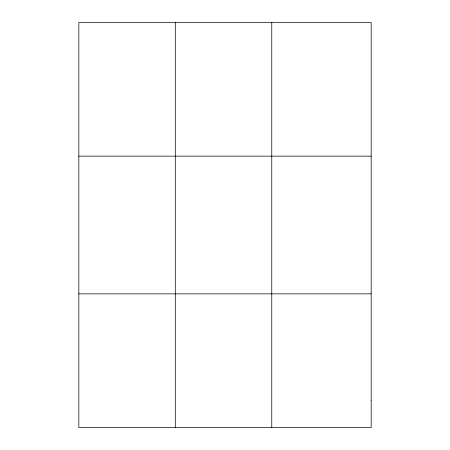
<?xml version="1.0" encoding="UTF-8"?>
<svg xmlns="http://www.w3.org/2000/svg" width="450" height="450" viewBox="0 0 450 450"><rect width="100%" height="100%" fill="white"/><g stroke="black" fill="none" stroke-linecap="round" stroke-linejoin="round"><path stroke-width="0.67" d="M175.303 427.5L175.303 22.5M271.772 427.5L271.772 22.5M78.829 156.15L371.171 156.15M78.829 293.85L371.171 293.85M371.171 400.77L371.171 427.5L78.829 427.5L78.829 22.5L371.171 22.5L371.171 400.77"/></g></svg>
